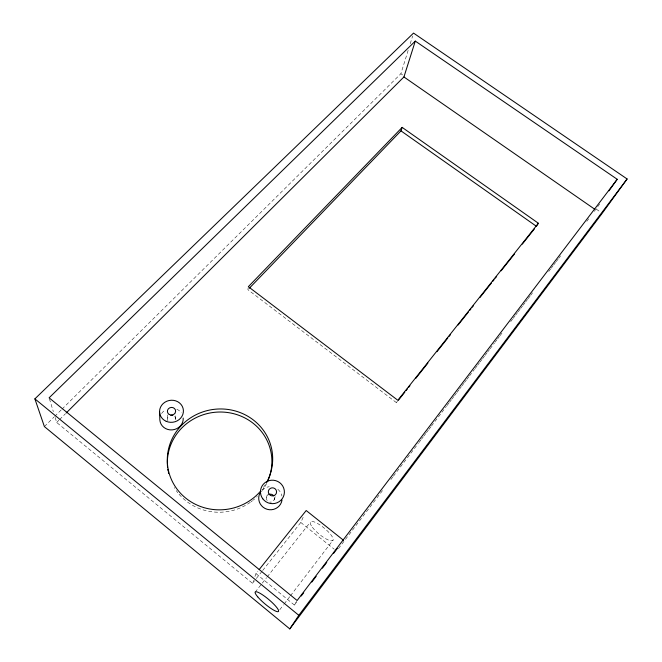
<?xml version="1.0" encoding="UTF-8"?>
<svg xmlns="http://www.w3.org/2000/svg" width="662" height="662" viewBox="0 0 662 662"><rect width="100%" height="100%" fill="white"/><g stroke="black" fill="none" stroke-linecap="round" stroke-linejoin="round"><path stroke-width="0.5" stroke-dasharray="3.31 2.48" d="M175.587 419.17L175.62 413.345M248.192 287.689L247.902 289.691L396.48 402.686L397.763 401.073M266.447 497.526L267.299 494.713M62.021 409.116L400.882 73.739L408.413 49.551M410.225 43.742L412.633 36.005M274.167 499.802L275.946 494.431M55.161 417.532L56.675 422.464L252.495 583.305L253.538 580.392M254.936 576.503L255.979 573.59L257.907 571.165M262.665 570.495L300.805 522.459L304.131 515.119M396.48 402.686L397.374 401.081M255.979 573.59L294.383 605.035L296.667 601.27M599.648 204.02L593.044 213.081M294.383 605.035L296.874 601.758M338.456 548.624L382.76 490.236M390.87 479.545L392.74 477.079M393.369 476.259L418.326 443.358M418.947 442.539L420.825 440.073M421.446 439.245L423.316 436.779M423.945 435.96L425.815 433.486M426.436 432.667L428.314 430.201M428.935 429.381L430.805 426.907M431.434 426.088L446.403 406.352M447.032 405.525L448.902 403.059M449.523 402.239L451.401 399.774M452.022 398.946L453.892 396.48M454.521 395.661L456.391 393.195M457.012 392.367L458.89 389.901M459.511 389.082L461.381 386.608M462.01 385.789L463.88 383.323M464.501 382.504L466.379 380.029M467 379.21L468.87 376.744M469.499 375.917L474.488 369.338M475.109 368.519L476.979 366.053M477.608 365.225L479.478 362.759M480.099 361.94L481.977 359.474M482.598 358.647L484.468 356.181M485.097 355.362L486.967 352.896M487.588 352.068L489.466 349.602M490.087 348.783L494.456 343.024M495.077 342.204L496.955 339.73M497.576 338.911L499.446 336.445M500.075 335.626L501.945 333.151M510.683 321.641L512.553 319.175M513.174 318.348L515.044 315.882M515.673 315.062L517.543 312.596M518.164 311.769L520.042 309.303M520.663 308.484L522.533 306.018M523.162 305.19L525.032 302.724M525.653 301.905L527.531 299.439M528.152 298.612L530.022 296.146M530.651 295.326L532.521 292.852M548.74 271.47L550.619 269.004M551.239 268.184L553.109 265.719M553.738 264.891L555.608 262.425M556.229 261.606L558.107 259.14M558.728 258.312L560.598 255.846M586.805 221.307L588.683 218.841M279.803 609.685L283.559 604.778M284.18 603.959L289.824 596.603M290.444 595.783L333.036 540.175M255.143 592.184L266.563 577.703M267.2 576.9L310.321 522.186M252.495 583.305L255.673 579.3M256.31 578.497L262.036 571.298M56.675 422.464L58.868 420.279M59.605 419.551L65.464 413.717M44.387 426.576L53.936 417.118M54.673 416.39L61.293 409.844M400.882 73.739L402.587 74.914M596.272 209.142L600.517 212.088M300.805 522.459L334.194 549.187M49.418 398.805L53.349 411.615M167.453 414.925L167.519 418.823M265.255 484.716A52.737 50.403 -7.5 0 1 262.169 489.168M266.695 483.376A52.331 50.064 -8.2 0 1 262.533 490.244M262.003 490.964A52.331 50.064 -8.2 0 1 261.457 491.684M257.286 496.434A52.331 50.064 -8.2 0 1 256.641 497.071M254.63 498.925A52.331 50.064 -8.2 0 1 253.24 500.1M252.528 500.671A52.331 50.064 -8.2 0 1 251.072 501.779M250.327 502.317A52.331 50.064 -8.2 0 1 178.401 493.447M177.838 492.743A52.331 50.064 -8.2 0 1 176.216 490.575M174.718 488.333A52.331 50.064 -8.2 0 1 174.247 487.563M274.49 497.766A4.063 3.997 7.9 0 1 269.823 502.119M267.175 500.505A4.063 3.997 7.9 0 1 268.077 494.928M262.061 490.12A11.726 11.535 7.9 0 1 269.26 486.744M277.817 489.292A11.726 11.535 7.9 0 1 281.938 496.045M174.619 416.464A4.055 3.757 -10.1 0 1 175.38 420.138M167.908 420.726A4.055 3.757 -10.1 0 1 168.918 416.216M161.602 413.551A11.717 10.849 -10.1 0 1 165.136 410.109M176.762 409.199A11.717 10.849 -10.1 0 1 181.272 412.798M312.356 527.25A14.523 3.939 39.4 0 0 332.159 540.788A14.523 3.939 39.4 0 0 320.59 525.371A14.523 3.939 39.4 0 0 312.356 527.25"/><path stroke-width="0.99" d="M66.192 412.989L403.928 76.957L415.297 41.094L617.216 179.286L609.015 190.83M400.973 130.869L402.157 127.385L538.372 223.243L536.443 226.313L400.973 130.869L249.334 288.21M289.782 628.9L298.819 615.312L627.113 178.972L413.535 33.1L34.887 398.863L44.387 426.576L289.782 628.9L602.221 213.263L627.113 178.972M301.227 596.015L303.717 592.738M311.81 582.088L316.163 576.354M322.386 568.162L326.747 562.419M333.59 553.407L337.322 548.492M617.216 179.286L297.122 600.517L49.112 397.821L415.297 41.094M538.372 223.243L397.821 400.27L248.341 286.687L402.157 127.385M398.4 400.262L404.821 392.169M406.104 390.555L407.395 388.933M408.677 387.32L409.96 385.698M415.736 378.416L427.933 363.041M436.928 351.721L447.843 337.968M449.126 336.346L450.408 334.732M458.112 325.017L468.382 312.075M469.672 310.453L470.955 308.84M472.238 307.218L473.52 305.604M479.942 297.511L491.502 282.947M492.785 281.333L494.067 279.712M495.35 278.098L496.632 276.476M501.126 270.816L514.614 253.827M522.318 244.113L534.515 228.746M259.198 569.543L306.2 510.526L343.545 540.3M403.928 76.957L594.699 209.2M34.887 398.863L298.819 615.312M159.575 412.161L159.856 419.931A11.717 10.849 -10.1 0 0 172.228 429.886A11.717 10.849 -10.1 0 0 183.2 418.061M260.439 491.27A52.737 50.403 -7.5 0 1 171.905 480.595A52.737 50.403 -7.5 0 1 221.654 408.967A52.737 50.403 -7.5 0 1 266.612 482.391M167.569 467.463A52.331 50.064 -8.2 0 1 227.083 412.443A52.331 50.064 -8.2 0 1 268.168 480.157M267.82 480.968A52.331 50.064 -8.2 0 1 267.465 481.779M168.578 473.57A52.331 50.064 -8.2 0 1 168.388 472.709M168.049 470.963A52.331 50.064 -8.2 0 1 167.776 469.217M269.004 494.44A4.063 3.997 7.9 0 1 273.737 495.838M282.029 500.042A11.726 11.535 7.9 0 1 267.084 509.277A11.726 11.535 7.9 0 1 259.761 493.405M170.804 415.322A4.055 3.757 -10.1 0 1 172.89 415.413M257.725 596.859A15.152 2.896 40 0 0 277.825 611.705A15.152 2.896 40 0 0 265.032 596.578A15.152 2.896 40 0 0 257.725 596.859M262.789 498.817A11.974 11.734 9.7 0 0 283.386 496.715A11.974 11.734 9.7 0 0 271.122 480.248A11.974 11.734 9.7 0 0 262.789 498.817M269.111 494.249A4.146 4.063 9.8 0 0 276.244 493.529A4.146 4.063 9.8 0 0 272.008 487.828A4.146 4.063 9.8 0 0 269.111 494.249M166.203 421.313A11.949 11.031 -9.2 0 0 183.391 410.291A11.949 11.031 -9.2 0 0 164.871 402.248A11.949 11.031 -9.2 0 0 166.203 421.313M169.199 414.453A4.138 3.815 -9.1 0 0 175.629 411.408A4.138 3.815 -9.1 0 0 169.712 407.833A4.138 3.815 -9.1 0 0 169.199 414.453"/></g></svg>
